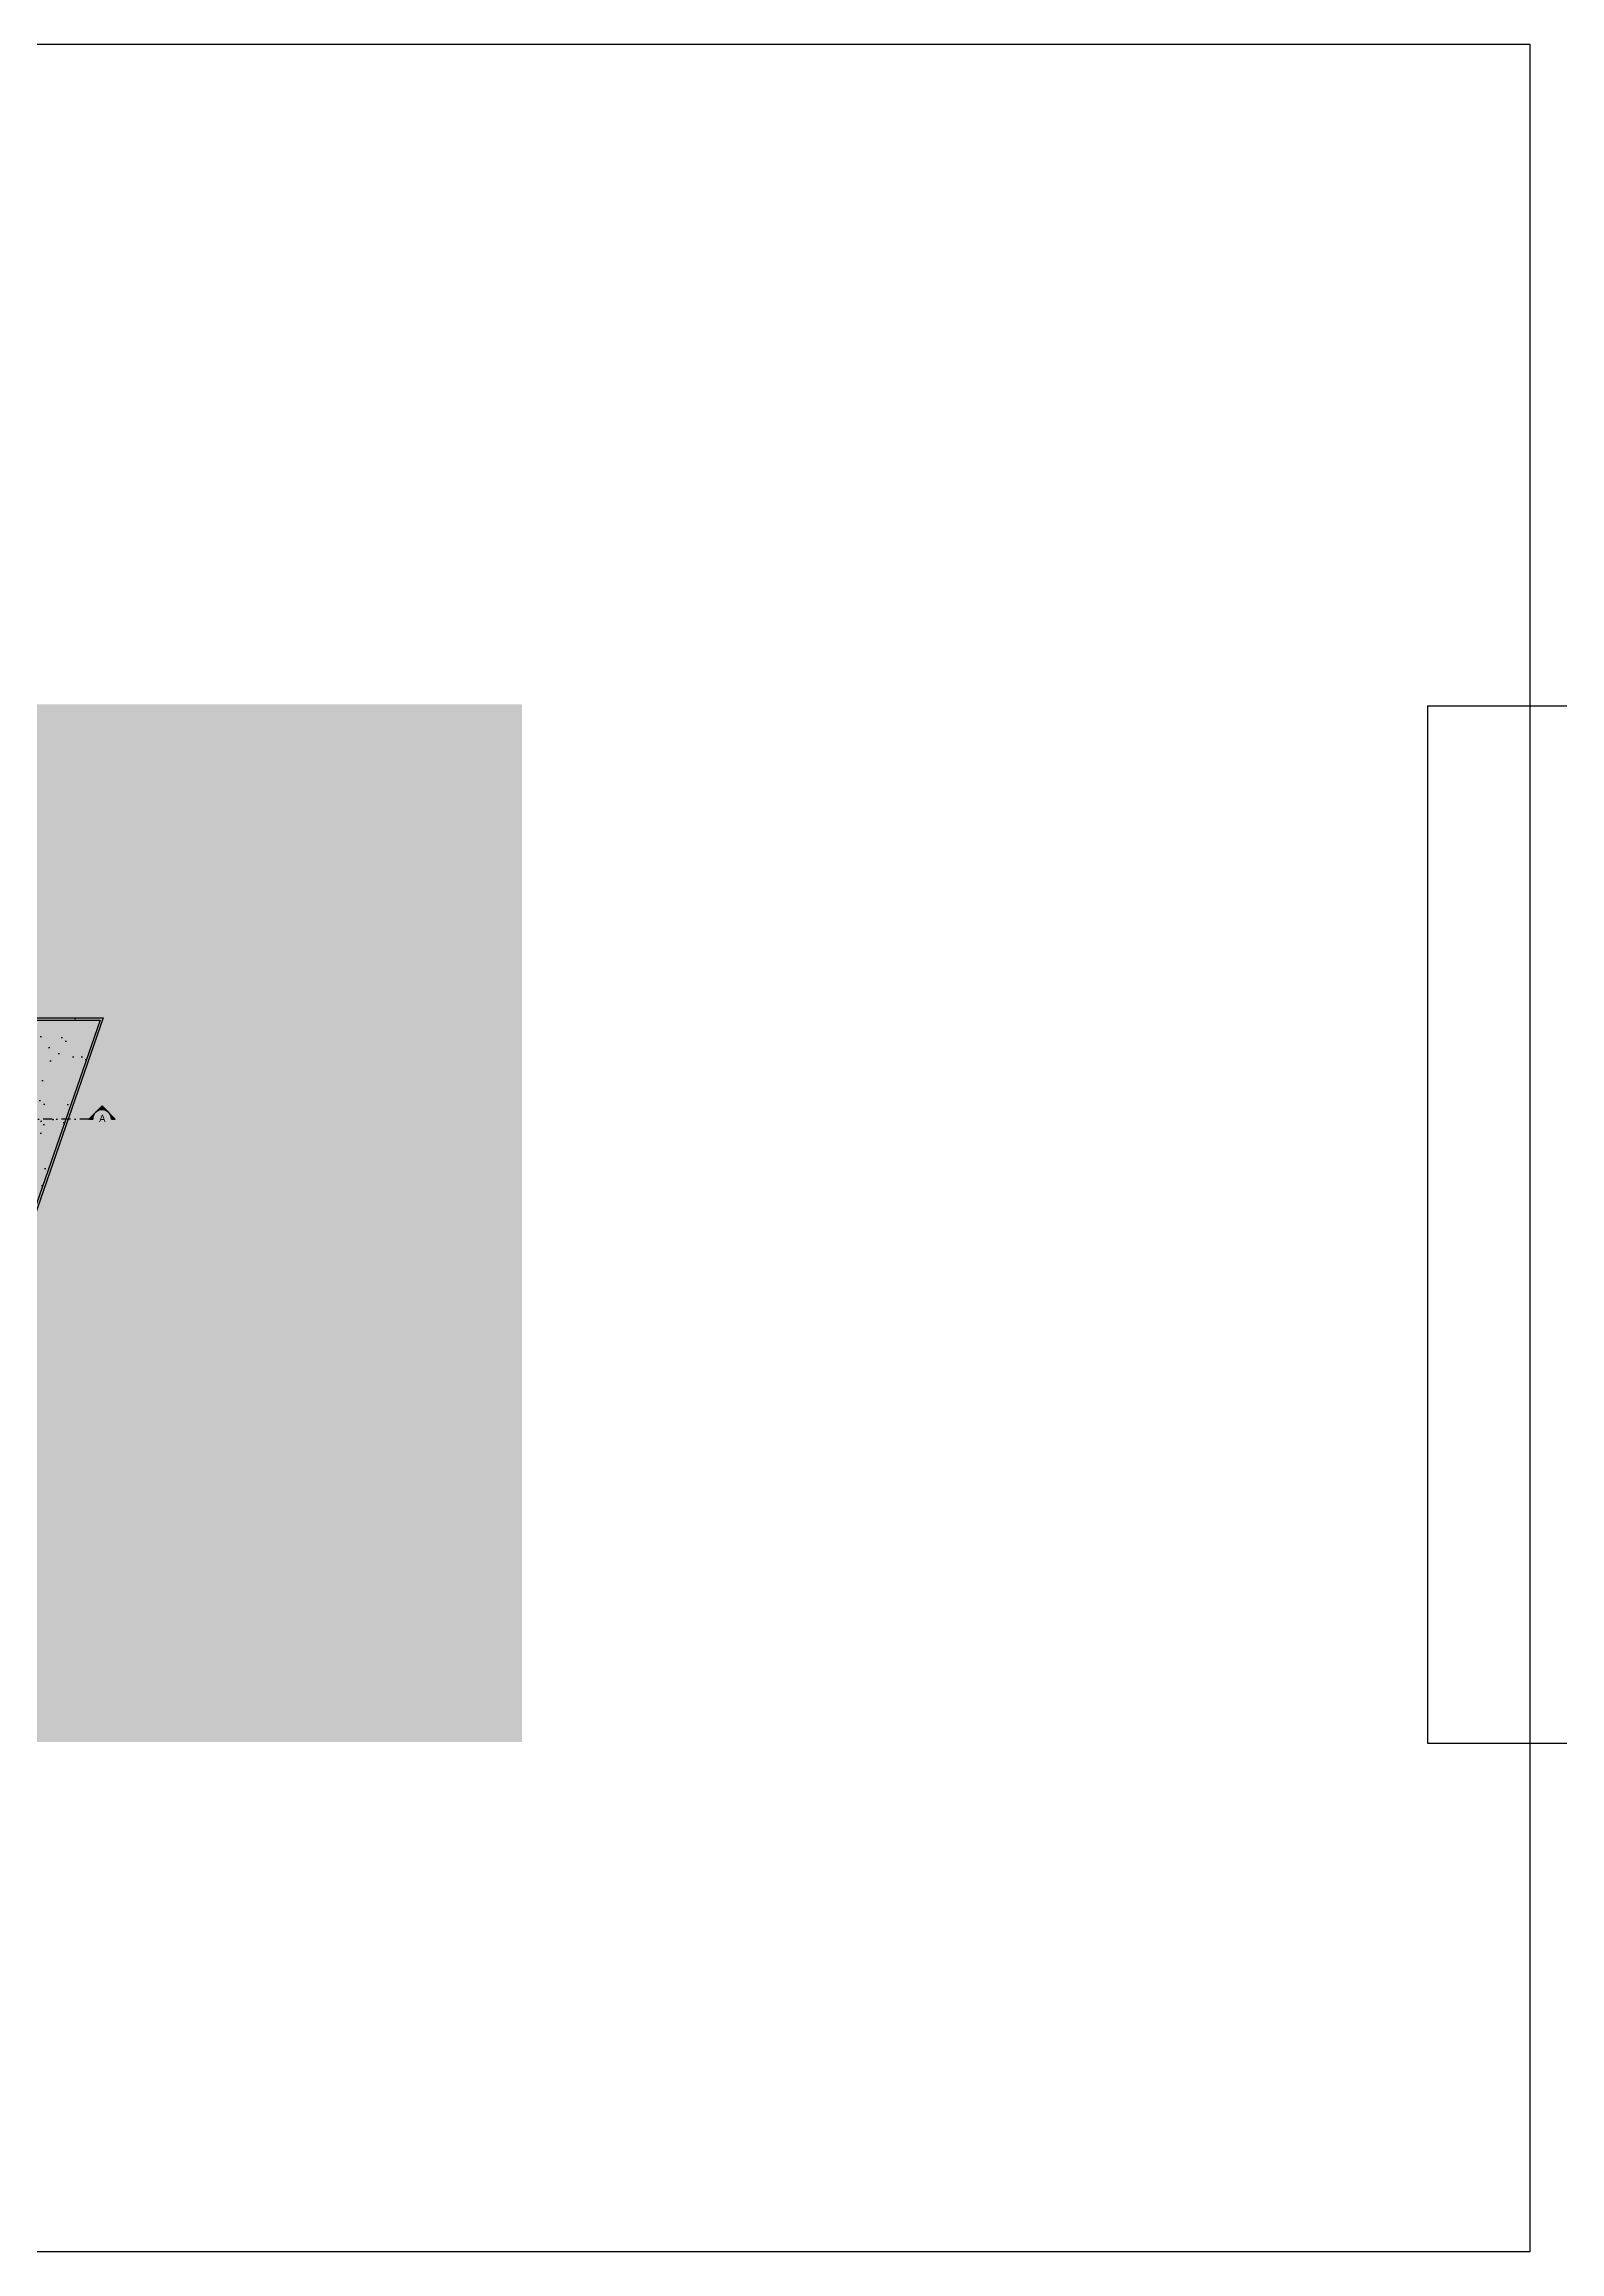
# Model space of a CAD drawing. Header units: centimetres. Extents: x 0 to 1099704, y -139216 to 99734.
# Drawn here: x 913396 to 926869, y 1725 to 21344 of the extents above; entities that cross this region are included whole.
import ezdxf

# ---------------------------------------------------------------- set-up
doc = ezdxf.new("R2010")
doc.units = ezdxf.units.CM
doc.header["$LTSCALE"] = 4
doc.linetypes.add('DASHDOT', pattern=[25.4, 12.7, -6.35, 0, -6.35])
for name, color, linetype in [('0.2', 2, 'Continuous'), ('0.4', 4, 'Continuous'), ('0.6', 6, 'Continuous'), ('B-CORTE', 4, 'DASHDOT'), ('NOVO', 170, 'Continuous')]:
    doc.layers.add(name, color=color, linetype=linetype)
doc.layers.add('C-TEXTO-01', color=2, linetype='Continuous', lineweight=20)
doc.styles.add('Esc.125', font='ERASLGHT.TTF', dxfattribs={"height": 22.5})

# ---------------------------------------------------------------- blocks, each defined once
blk = doc.blocks.new('A$C4B335074')
at = {"layer": 'B-CORTE', "linetype": 'Continuous'}
h = blk.add_hatch(color=256, dxfattribs=at)
h.paths.add_polyline_path([(14.7, 14.7), (7.4, 7.4, -0.414214), (22.1, 7.4)])
h.paths.add_polyline_path([(22.1, 7.4, -0.198912), (25.1, 0), (29.4, 0)])
h.paths.add_polyline_path([(7.4, 7.4), (0, 0), (4.3, 0, -0.198912)])
for p, q in [((14.7, 14.7), (0, 0)), ((0, 0), (4.3, 0)), ((29.4, 0), (14.7, 14.7)), ((25.1, 0), (29.4, 0))]:
    blk.add_line(p, q, dxfattribs=at)
at = {"layer": 'B-CORTE', "linetype": 'Continuous', "ltscale": 0.4}
blk.add_arc((14.7, 0), 10.4, 0, 180, dxfattribs=at)

msp = doc.modelspace()

# ---------------------------------------------------------------- hatches: boundary and pattern name
at = {"layer": '0.2', "true_color": 0x000000}
h = msp.add_hatch(color=18, dxfattribs=at)
h.dxf.hatch_style = 1
h.paths.add_polyline_path([(900938.67, 12671.477), (913893.398, 12671.477), (913069.34, 10295.21), (912810.238, 10295.21), (912810.238, 10275.21), (913083.573, 10275.21), (913921.503, 12691.477), (900921.063, 12691.477), (900539.177, 9701.927), (900558.779, 9701.981)])
at = {"layer": '0.4', "true_color": 0xf8f3ec}
h = msp.add_hatch(color=7, dxfattribs=at)
h.dxf.hatch_style = 1
h.paths.add_polyline_path([(917643.755, 6257.497), (917643.755, 15479.046), (896254.948, 15479.046), (896254.948, 6257.497)])
at = {"layer": '0.6'}
h = msp.add_hatch(dxfattribs=at)
h.set_pattern_fill('AR-SAND', color=4, scale=8)
h.set_pattern_definition([(37.5, (221325.4, -35669.3), (-12.80025, 391.53059), [0, -308.864, 0, -345.44, 0, -330.2]), (7.5, (221325.4, -35669.3), (359.61863, 573.4601), [0, -166.624, 0, -278.384, 0, -106.68]), (327.5, (221075.45, -35669.3), (632.7939, 1.14975), [0, -101.6, 0, -365.76, 0, -477.52]), (317.5, (221075.45, -35669.3), (610.84516, 178.34346), [0, -50.8, 0, -239.776, 0, -274.32])])
h.paths.add_polyline_path([(903584.511, 10375.234), (903584.511, 10225.234), (903583.995, 9710.251), (904640.226, 9713.138), (904640.226, 10028.138), (904640.226, 11551.556), (902349.002, 11551.556), (902349.002, 12541.477), (906584.002, 12541.477), (906584.002, 12151.477), (907978.235, 12151.477), (907978.235, 12513.013), (912810.235, 12513.013), (912810.235, 10275.21), (913083.573, 10275.21), (913921.503, 12691.477), (900921.063, 12691.477), (900539.177, 9701.927), (900981.309, 9703.136), (900979.927, 10208.62), (900979.927, 11518.62), (901964.927, 11518.62), (901964.927, 11188.62), (903019.927, 11188.62), (903019.927, 10375.234)])
h.paths.add_polyline_path([(911590.235, 10807.013), (911590.235, 11583.013), (909443.235, 11583.013), (909443.235, 11881.48), (909238.235, 11881.48), (909238.235, 10807.013)], flags=17)
h.paths.add_polyline_path([(908008.235, 10807.013), (908008.235, 11881.48), (906584.002, 11881.48), (906584.002, 11551.556), (905397.002, 11551.556), (905397.002, 11336.556), (905397.002, 10807.013)], flags=17)
h.paths.add_polyline_path([(903464.242, 10805.684), (904140.693, 10805.684), (904140.693, 10928.945), (903464.242, 10928.945)], flags=16)
h.paths.add_polyline_path([(904638.946, 10940.069), (904638.946, 11236.763), (904586.12, 11236.763), (904586.12, 10940.069)], flags=16)
h.paths.add_polyline_path([(910179.898, 11095.816), (910856.349, 11095.816), (910856.349, 11219.078), (910179.898, 11219.078)], flags=16)
h.paths.add_polyline_path([(906482.432, 11164.363), (907158.883, 11164.363), (907158.883, 11287.625), (906482.432, 11287.625)], flags=16)
h.paths.add_polyline_path([(905458.717, 10940.069), (905458.717, 11236.763), (905405.891, 11236.763), (905405.891, 10940.069)], flags=16)

# ---------------------------------------------------------------- linework, layer by layer
at = {"layer": '0.4'}
msp.add_lwpolyline([(925695.942, 15464.546), (947084.749, 15464.546), (947084.749, 6242.997), (925695.942, 6242.997)], close=True, dxfattribs=at)
for points in [[(900558.779, 9701.981), (900539.177, 9701.927), (900921.063, 12691.477), (913921.503, 12691.477), (913083.573, 10275.21)], [(900561.902, 9721.989), (900938.67, 12671.477), (913893.398, 12671.477), (913069.34, 10295.21)]]:
    msp.add_lwpolyline(points, dxfattribs=at)
at = {"layer": 'B-CORTE', "ltscale": 1.6}
msp.add_line((913793.213, 11791.695), (900484.867, 11791.695), dxfattribs=at)
at = {"layer": 'NOVO'}
msp.add_lwpolyline([(887386.169, 21344.466), (926601.544, 21344.466), (926601.544, 1725.437), (887386.169, 1725.437)], close=True, dxfattribs=at)

# ---------------------------------------------------------------- block references
at = {"layer": 'B-CORTE', "xscale": 8, "yscale": 8, "zscale": 8}
msp.add_blockref('A$C4B335074', (913793.213, 11791.695), dxfattribs=at)

# ---------------------------------------------------------------- texts
at = {"layer": 'C-TEXTO-01', "insert": (913884.713, 11829.839), "char_height": 64, "width": 90.27725, "attachment_point": 1, "style": 'Esc.125'}
msp.add_mtext('A', dxfattribs=at)

doc.saveas('drawing.dxf')
